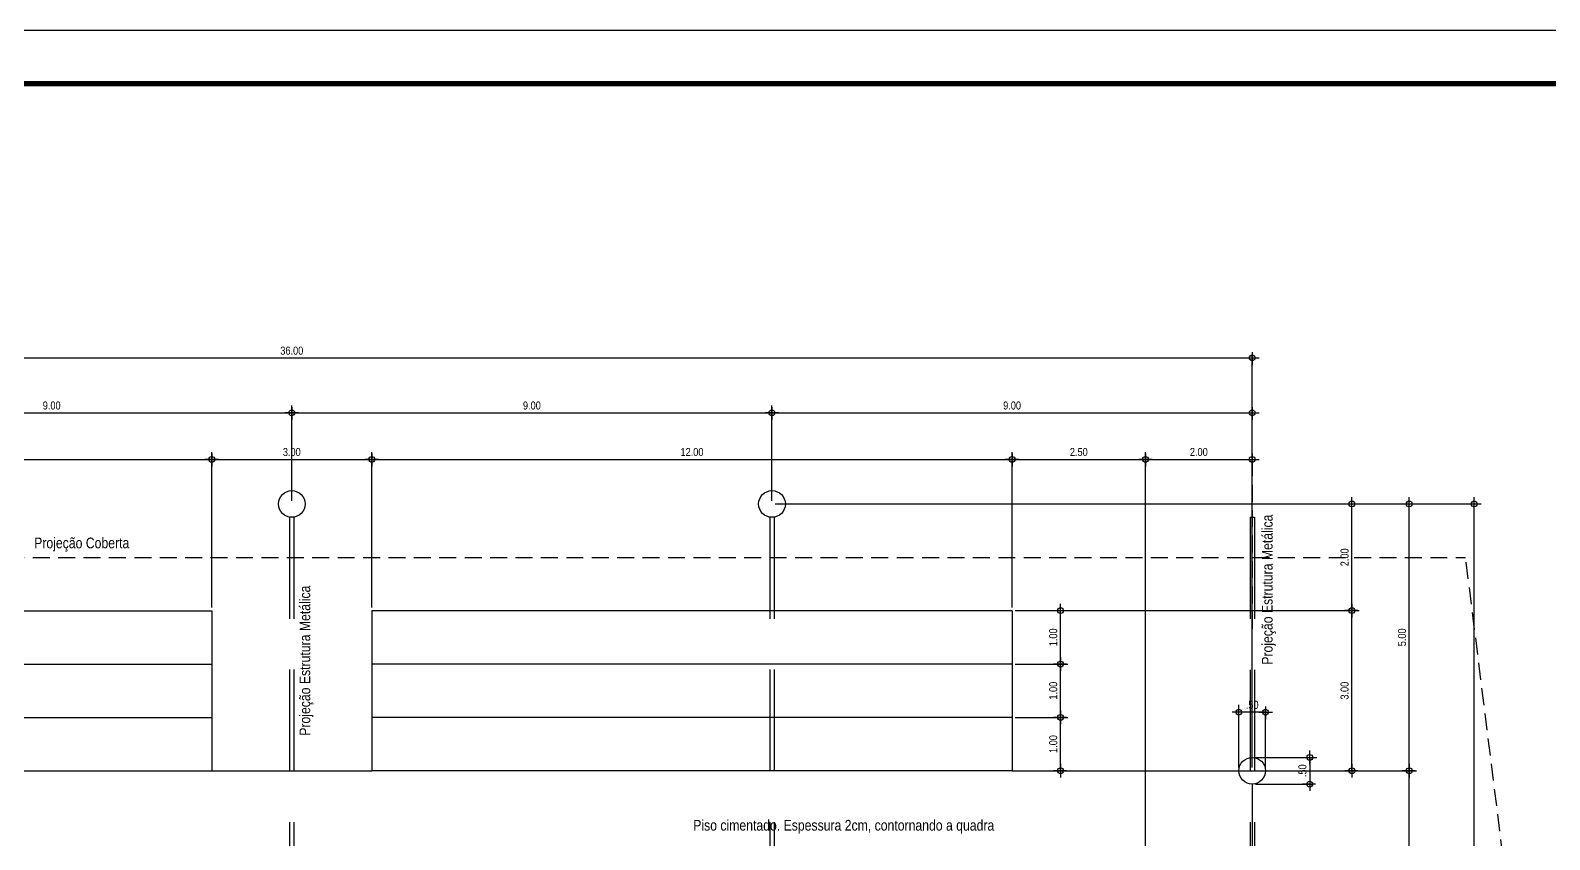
# Model space of a CAD drawing. Extents: x -56 to 214, y 236 to 291.
# Drawn here: x -28.3 to 0.17, y 275.44 to 290.61 of the extents above; entities that cross this region are included whole.
import ezdxf

# ---------------------------------------------------------------- set-up
doc = ezdxf.new("R2010")
doc.units = 0
doc.linetypes.add('DASHED2', pattern=[9.525, 6.35, -3.175])
doc.layers.get('Defpoints').update_dxf_attribs({"linetype": 'CONTINUOUS'})
for name, color, linetype in [('ARQUIBANCADA', 3, 'CONTINUOUS'), ('BASQUETE', 1, 'CONTINUOUS'), ('CORTE', 7, 'CONTINUOUS'), ('COTAS', 7, 'CONTINUOUS'), ('PAREDES', 6, 'CONTINUOUS'), ('PROJ_COB', 8, 'DASHED2')]:
    doc.layers.add(name, color=color, linetype=linetype)
doc.styles.add('COTAS', font='ARIALN.TTF', dxfattribs={"height": 0.15})
doc.dimstyles.new('ESCALA75', dxfattribs={"dimtxt": 0.15, "dimasz": 0.003, "dimexe": 0.06, "dimexo": 0.06, "dimgap": 0.06, "dimtad": 1, "dimzin": 4, "dimdsep": 46, "dimtxsty": 'COTAS', "dimblk": 'PONTO', "dimcen": 0.06, "dimdle": 0.06, "dimclrd": 256, "dimclre": 8, "dimclrt": 256, "dimadec": 0, "dimazin": 1, "dimtfac": 1, "dimtix": 1, "dimtmove": 0, "dimatfit": 3, "dimldrblk": 'OPEN90', "dimfxl": 1, "dimtolj": 1, "dimtzin": 0, "dimlwd": -1, "dimarcsym": 0})

# ---------------------------------------------------------------- blocks, each defined once
blk = doc.blocks.new('PONTO')
at = {"layer": 'COTAS'}
for p, q in [((-42.5, 0), (42.5, 0)), ((0, 36), (0, -44.6))]:
    blk.add_line(p, q, dxfattribs=at)
blk.add_circle((0, 0), 18.1, dxfattribs=at)
blk = doc.blocks.new('*D6')
at = {"layer": 'COTAS', "color": 8, "lineweight": -2}
for p, q in [((-36.903, 279.789), (-36.903, 282.625)), ((-24.903, 279.789), (-24.903, 282.625))]:
    blk.add_line(p, q, dxfattribs=at)
at = {"layer": 'COTAS'}
blk.add_line((-36.9, 282.565), (-24.906, 282.565), dxfattribs=at)
at = {"layer": 'Defpoints', "color": 0}
for p in [(-24.903, 282.565), (-36.903, 279.729), (-24.903, 279.729)]:
    blk.add_point(p, dxfattribs=at)
at = {"layer": 'COTAS', "xscale": 0.003, "yscale": 0.003, "zscale": 0.003, "rotation": 180}
blk.add_blockref('PONTO', (-36.903, 282.565), dxfattribs=at)
at = {"layer": 'COTAS', "xscale": 0.003, "yscale": 0.003, "zscale": 0.003}
blk.add_blockref('PONTO', (-24.903, 282.565), dxfattribs=at)
at = {"layer": 'COTAS', "insert": (-30.903, 282.702), "char_height": 0.15, "attachment_point": 5, "style": 'COTAS'}
blk.add_mtext('\\A1;12.00', dxfattribs=at)
blk = doc.blocks.new('_Open90')
at = {"layer": 'COTAS', "color": 0, "lineweight": -2}
for p, q in [((0, 0), (-1, 0)), ((-0.5, 0.5), (0, 0)), ((0, 0), (-0.5, -0.5))]:
    blk.add_line(p, q, dxfattribs=at)
blk = doc.blocks.new('*D7')
at = {"layer": 'COTAS', "color": 8, "lineweight": -2}
for p, q in [((-24.903, 279.789), (-24.903, 282.625)), ((-21.903, 279.789), (-21.903, 282.625))]:
    blk.add_line(p, q, dxfattribs=at)
at = {"layer": 'COTAS'}
blk.add_line((-24.9, 282.565), (-21.906, 282.565), dxfattribs=at)
at = {"layer": 'Defpoints', "color": 0}
for p in [(-21.903, 282.565), (-24.903, 279.729), (-21.903, 279.729)]:
    blk.add_point(p, dxfattribs=at)
at = {"layer": 'COTAS', "xscale": 0.003, "yscale": 0.003, "zscale": 0.003, "rotation": 180}
blk.add_blockref('PONTO', (-24.903, 282.565), dxfattribs=at)
at = {"layer": 'COTAS', "xscale": 0.003, "yscale": 0.003, "zscale": 0.003}
blk.add_blockref('PONTO', (-21.903, 282.565), dxfattribs=at)
at = {"layer": 'COTAS', "insert": (-23.403, 282.702), "char_height": 0.15, "attachment_point": 5, "style": 'COTAS'}
blk.add_mtext('\\A1;3.00', dxfattribs=at)
blk = doc.blocks.new('*D8')
at = {"layer": 'COTAS', "color": 8, "lineweight": -2}
for p, q in [((-21.903, 279.789), (-21.903, 282.625)), ((-9.903, 279.789), (-9.903, 282.625))]:
    blk.add_line(p, q, dxfattribs=at)
at = {"layer": 'COTAS'}
blk.add_line((-21.9, 282.565), (-9.906, 282.565), dxfattribs=at)
at = {"layer": 'Defpoints', "color": 0}
for p in [(-9.903, 282.565), (-21.903, 279.729), (-9.903, 279.729)]:
    blk.add_point(p, dxfattribs=at)
at = {"layer": 'COTAS', "xscale": 0.003, "yscale": 0.003, "zscale": 0.003, "rotation": 180}
blk.add_blockref('PONTO', (-21.903, 282.565), dxfattribs=at)
at = {"layer": 'COTAS', "xscale": 0.003, "yscale": 0.003, "zscale": 0.003}
blk.add_blockref('PONTO', (-9.903, 282.565), dxfattribs=at)
at = {"layer": 'COTAS', "insert": (-15.903, 282.702), "char_height": 0.15, "attachment_point": 5, "style": 'COTAS'}
blk.add_mtext('\\A1;12.00', dxfattribs=at)
blk = doc.blocks.new('*D9')
at = {"layer": 'COTAS', "color": 8, "lineweight": -2}
for p, q in [((-9.903, 279.789), (-9.903, 282.625)), ((-7.403, 274.759), (-7.403, 282.625))]:
    blk.add_line(p, q, dxfattribs=at)
at = {"layer": 'COTAS'}
blk.add_line((-9.9, 282.565), (-7.406, 282.565), dxfattribs=at)
at = {"layer": 'Defpoints', "color": 0}
for p in [(-7.403, 282.565), (-9.903, 279.729), (-7.403, 274.699)]:
    blk.add_point(p, dxfattribs=at)
at = {"layer": 'COTAS', "xscale": 0.003, "yscale": 0.003, "zscale": 0.003, "rotation": 180}
blk.add_blockref('PONTO', (-9.903, 282.565), dxfattribs=at)
at = {"layer": 'COTAS', "xscale": 0.003, "yscale": 0.003, "zscale": 0.003}
blk.add_blockref('PONTO', (-7.403, 282.565), dxfattribs=at)
at = {"layer": 'COTAS', "insert": (-8.653, 282.702), "char_height": 0.15, "attachment_point": 5, "style": 'COTAS'}
blk.add_mtext('\\A1;2.50', dxfattribs=at)
blk = doc.blocks.new('*D10')
at = {"layer": 'COTAS', "color": 8, "lineweight": -2}
for p, q in [((-7.403, 274.759), (-7.403, 282.625)), ((-5.403, 276.789), (-5.403, 282.625))]:
    blk.add_line(p, q, dxfattribs=at)
at = {"layer": 'COTAS'}
blk.add_line((-7.4, 282.565), (-5.406, 282.565), dxfattribs=at)
at = {"layer": 'Defpoints', "color": 0}
for p in [(-5.403, 282.565), (-5.403, 276.729), (-7.403, 274.699)]:
    blk.add_point(p, dxfattribs=at)
at = {"layer": 'COTAS', "xscale": 0.003, "yscale": 0.003, "zscale": 0.003, "rotation": 180}
blk.add_blockref('PONTO', (-7.403, 282.565), dxfattribs=at)
at = {"layer": 'COTAS', "xscale": 0.003, "yscale": 0.003, "zscale": 0.003}
blk.add_blockref('PONTO', (-5.403, 282.565), dxfattribs=at)
at = {"layer": 'COTAS', "insert": (-6.403, 282.702), "char_height": 0.15, "attachment_point": 5, "style": 'COTAS'}
blk.add_mtext('\\A1;2.00', dxfattribs=at)
blk = doc.blocks.new('*D12')
at = {"layer": 'COTAS', "color": 8, "lineweight": -2}
for p, q in [((-32.403, 281.789), (-32.403, 283.498)), ((-23.403, 281.789), (-23.403, 283.498))]:
    blk.add_line(p, q, dxfattribs=at)
at = {"layer": 'COTAS'}
blk.add_line((-32.4, 283.438), (-23.406, 283.438), dxfattribs=at)
at = {"layer": 'Defpoints', "color": 0}
for p in [(-23.403, 283.438), (-32.403, 281.729), (-23.403, 281.729)]:
    blk.add_point(p, dxfattribs=at)
at = {"layer": 'COTAS', "xscale": 0.003, "yscale": 0.003, "zscale": 0.003, "rotation": 180}
blk.add_blockref('PONTO', (-32.403, 283.438), dxfattribs=at)
at = {"layer": 'COTAS', "xscale": 0.003, "yscale": 0.003, "zscale": 0.003}
blk.add_blockref('PONTO', (-23.403, 283.438), dxfattribs=at)
at = {"layer": 'COTAS', "insert": (-27.903, 283.574), "char_height": 0.15, "attachment_point": 5, "style": 'COTAS'}
blk.add_mtext('\\A1;9.00', dxfattribs=at)
blk = doc.blocks.new('*D13')
at = {"layer": 'COTAS', "color": 8, "lineweight": -2}
for p, q in [((-23.403, 281.789), (-23.403, 283.498)), ((-14.403, 281.789), (-14.403, 283.498))]:
    blk.add_line(p, q, dxfattribs=at)
at = {"layer": 'COTAS'}
blk.add_line((-23.4, 283.438), (-14.406, 283.438), dxfattribs=at)
at = {"layer": 'Defpoints', "color": 0}
for p in [(-14.403, 283.438), (-23.403, 281.729), (-14.403, 281.729)]:
    blk.add_point(p, dxfattribs=at)
at = {"layer": 'COTAS', "xscale": 0.003, "yscale": 0.003, "zscale": 0.003, "rotation": 180}
blk.add_blockref('PONTO', (-23.403, 283.438), dxfattribs=at)
at = {"layer": 'COTAS', "xscale": 0.003, "yscale": 0.003, "zscale": 0.003}
blk.add_blockref('PONTO', (-14.403, 283.438), dxfattribs=at)
at = {"layer": 'COTAS', "insert": (-18.903, 283.574), "char_height": 0.15, "attachment_point": 5, "style": 'COTAS'}
blk.add_mtext('\\A1;9.00', dxfattribs=at)
blk = doc.blocks.new('*D14')
at = {"layer": 'COTAS', "color": 8, "lineweight": -2}
for p, q in [((-14.403, 281.789), (-14.403, 283.498)), ((-5.403, 276.789), (-5.403, 283.498))]:
    blk.add_line(p, q, dxfattribs=at)
at = {"layer": 'COTAS'}
blk.add_line((-14.4, 283.438), (-5.406, 283.438), dxfattribs=at)
at = {"layer": 'Defpoints', "color": 0}
for p in [(-5.403, 283.438), (-14.403, 281.729), (-5.403, 276.729)]:
    blk.add_point(p, dxfattribs=at)
at = {"layer": 'COTAS', "xscale": 0.003, "yscale": 0.003, "zscale": 0.003, "rotation": 180}
blk.add_blockref('PONTO', (-14.403, 283.438), dxfattribs=at)
at = {"layer": 'COTAS', "xscale": 0.003, "yscale": 0.003, "zscale": 0.003}
blk.add_blockref('PONTO', (-5.403, 283.438), dxfattribs=at)
at = {"layer": 'COTAS', "insert": (-9.903, 283.574), "char_height": 0.15, "attachment_point": 5, "style": 'COTAS'}
blk.add_mtext('\\A1;9.00', dxfattribs=at)
blk = doc.blocks.new('*D30')
at = {"layer": 'COTAS', "color": 8, "lineweight": -2}
for p, q in [((-9.843, 279.729), (-3.474, 279.729)), ((-9.843, 276.729), (-3.474, 276.729))]:
    blk.add_line(p, q, dxfattribs=at)
at = {"layer": 'COTAS'}
blk.add_line((-3.534, 276.732), (-3.534, 279.726), dxfattribs=at)
at = {"layer": 'Defpoints', "color": 0}
for p in [(-9.903, 279.729), (-3.534, 279.729), (-9.903, 276.729)]:
    blk.add_point(p, dxfattribs=at)
at = {"layer": 'COTAS', "xscale": 0.003, "yscale": 0.003, "zscale": 0.003}
for p, rotation in [((-3.534, 279.729), 90), ((-3.534, 276.729), 270)]:
    blk.add_blockref('PONTO', p, dxfattribs=dict(at, rotation=rotation))
at = {"layer": 'COTAS', "insert": (-3.671, 278.229), "char_height": 0.15, "attachment_point": 5, "rotation": 90, "style": 'COTAS'}
blk.add_mtext('\\A1;3.00', dxfattribs=at)
blk = doc.blocks.new('*D31')
at = {"layer": 'COTAS', "color": 8, "lineweight": -2}
for p, q in [((-14.343, 281.729), (-3.474, 281.729)), ((-9.843, 279.729), (-3.474, 279.729))]:
    blk.add_line(p, q, dxfattribs=at)
at = {"layer": 'COTAS'}
blk.add_line((-3.534, 279.732), (-3.534, 281.726), dxfattribs=at)
at = {"layer": 'Defpoints', "color": 0}
for p in [(-14.403, 281.729), (-3.534, 281.729), (-9.903, 279.729)]:
    blk.add_point(p, dxfattribs=at)
at = {"layer": 'COTAS', "xscale": 0.003, "yscale": 0.003, "zscale": 0.003}
for p, rotation in [((-3.534, 281.729), 90), ((-3.534, 279.729), 270)]:
    blk.add_blockref('PONTO', p, dxfattribs=dict(at, rotation=rotation))
at = {"layer": 'COTAS', "insert": (-3.671, 280.729), "char_height": 0.15, "attachment_point": 5, "rotation": 90, "style": 'COTAS'}
blk.add_mtext('\\A1;2.00', dxfattribs=at)
blk = doc.blocks.new('*D35')
at = {"layer": 'COTAS', "color": 8, "lineweight": -2}
for p, q in [((-5.343, 276.729), (-2.398, 276.729)), ((-4.843, 267.729), (-2.398, 267.729))]:
    blk.add_line(p, q, dxfattribs=at)
at = {"layer": 'COTAS'}
blk.add_line((-2.458, 267.732), (-2.458, 276.726), dxfattribs=at)
at = {"layer": 'Defpoints', "color": 0}
for p in [(-5.403, 276.729), (-2.458, 276.729), (-4.903, 267.729)]:
    blk.add_point(p, dxfattribs=at)
at = {"layer": 'COTAS', "xscale": 0.003, "yscale": 0.003, "zscale": 0.003}
for p, rotation in [((-2.458, 276.729), 90), ((-2.458, 267.729), 270)]:
    blk.add_blockref('PONTO', p, dxfattribs=dict(at, rotation=rotation))
at = {"layer": 'COTAS', "insert": (-2.595, 272.229), "char_height": 0.15, "attachment_point": 5, "rotation": 90, "style": 'COTAS'}
blk.add_mtext('\\A1;9.00', dxfattribs=at)
blk = doc.blocks.new('*D36')
at = {"layer": 'COTAS', "color": 8, "lineweight": -2}
for p, q in [((-14.343, 281.729), (-2.398, 281.729)), ((-5.343, 276.729), (-2.398, 276.729))]:
    blk.add_line(p, q, dxfattribs=at)
at = {"layer": 'COTAS'}
blk.add_line((-2.458, 276.732), (-2.458, 281.726), dxfattribs=at)
at = {"layer": 'Defpoints', "color": 0}
for p in [(-14.403, 281.729), (-2.458, 281.729), (-5.403, 276.729)]:
    blk.add_point(p, dxfattribs=at)
at = {"layer": 'COTAS', "xscale": 0.003, "yscale": 0.003, "zscale": 0.003}
for p, rotation in [((-2.458, 281.729), 90), ((-2.458, 276.729), 270)]:
    blk.add_blockref('PONTO', p, dxfattribs=dict(at, rotation=rotation))
at = {"layer": 'COTAS', "insert": (-2.595, 279.229), "char_height": 0.15, "attachment_point": 5, "rotation": 90, "style": 'COTAS'}
blk.add_mtext('\\A1;5.00', dxfattribs=at)
blk = doc.blocks.new('*D37')
at = {"layer": 'COTAS', "color": 8, "lineweight": -2}
for p, q in [((-5.653, 276.789), (-5.653, 277.887)), ((-5.153, 276.789), (-5.153, 277.887))]:
    blk.add_line(p, q, dxfattribs=at)
at = {"layer": 'COTAS'}
blk.add_line((-5.156, 277.827), (-5.65, 277.827), dxfattribs=at)
at = {"layer": 'Defpoints', "color": 0}
for p in [(-5.653, 277.827), (-5.653, 276.729), (-5.153, 276.729)]:
    blk.add_point(p, dxfattribs=at)
at = {"layer": 'COTAS', "xscale": 0.003, "yscale": 0.003, "zscale": 0.003, "rotation": 180}
blk.add_blockref('PONTO', (-5.653, 277.827), dxfattribs=at)
at = {"layer": 'COTAS', "xscale": 0.003, "yscale": 0.003, "zscale": 0.003}
blk.add_blockref('PONTO', (-5.153, 277.827), dxfattribs=at)
at = {"layer": 'COTAS', "insert": (-5.403, 277.963), "char_height": 0.15, "attachment_point": 5, "style": 'COTAS'}
blk.add_mtext('\\A1;.50', dxfattribs=at)
blk = doc.blocks.new('*D38')
at = {"layer": 'COTAS', "color": 8, "lineweight": -2}
for p, q in [((-5.343, 276.979), (-4.264, 276.979)), ((-5.343, 276.479), (-4.264, 276.479))]:
    blk.add_line(p, q, dxfattribs=at)
at = {"layer": 'COTAS'}
blk.add_line((-4.324, 276.976), (-4.324, 276.482), dxfattribs=at)
at = {"layer": 'Defpoints', "color": 0}
for p in [(-5.403, 276.979), (-5.403, 276.479), (-4.324, 276.479)]:
    blk.add_point(p, dxfattribs=at)
at = {"layer": 'COTAS', "xscale": 0.003, "yscale": 0.003, "zscale": 0.003}
for p, rotation in [((-4.324, 276.979), 90), ((-4.324, 276.479), 270)]:
    blk.add_blockref('PONTO', p, dxfattribs=dict(at, rotation=rotation))
at = {"layer": 'COTAS', "insert": (-4.461, 276.729), "char_height": 0.15, "attachment_point": 5, "rotation": 90, "style": 'COTAS'}
blk.add_mtext('\\A1;.50', dxfattribs=at)
blk = doc.blocks.new('*D52')
at = {"layer": 'COTAS', "color": 8, "lineweight": -2}
for p, q in [((-14.343, 281.729), (-1.183, 281.729)), ((-14.343, 247.729), (-1.183, 247.729))]:
    blk.add_line(p, q, dxfattribs=at)
at = {"layer": 'COTAS'}
blk.add_line((-1.243, 247.732), (-1.243, 281.726), dxfattribs=at)
at = {"layer": 'Defpoints', "color": 0}
for p in [(-14.403, 281.729), (-1.243, 281.729), (-14.403, 247.729)]:
    blk.add_point(p, dxfattribs=at)
at = {"layer": 'COTAS', "xscale": 0.003, "yscale": 0.003, "zscale": 0.003}
for p, rotation in [((-1.243, 281.729), 90), ((-1.243, 247.729), 270)]:
    blk.add_blockref('PONTO', p, dxfattribs=dict(at, rotation=rotation))
at = {"layer": 'COTAS', "insert": (-1.38, 264.729), "char_height": 0.15, "attachment_point": 5, "rotation": 90, "style": 'COTAS'}
blk.add_mtext('\\A1;34.00', dxfattribs=at)
blk = doc.blocks.new('*D53')
at = {"layer": 'COTAS', "color": 8, "lineweight": -2}
for p, q in [((-41.403, 276.789), (-41.403, 284.526)), ((-5.403, 276.789), (-5.403, 284.526))]:
    blk.add_line(p, q, dxfattribs=at)
at = {"layer": 'COTAS'}
blk.add_line((-41.4, 284.466), (-5.406, 284.466), dxfattribs=at)
at = {"layer": 'Defpoints', "color": 0}
for p in [(-5.403, 284.466), (-41.403, 276.729), (-5.403, 276.729)]:
    blk.add_point(p, dxfattribs=at)
at = {"layer": 'COTAS', "xscale": 0.003, "yscale": 0.003, "zscale": 0.003, "rotation": 180}
blk.add_blockref('PONTO', (-41.403, 284.466), dxfattribs=at)
at = {"layer": 'COTAS', "xscale": 0.003, "yscale": 0.003, "zscale": 0.003}
blk.add_blockref('PONTO', (-5.403, 284.466), dxfattribs=at)
at = {"layer": 'COTAS', "insert": (-23.403, 284.602), "char_height": 0.15, "attachment_point": 5, "style": 'COTAS'}
blk.add_mtext('\\A1;36.00', dxfattribs=at)
blk = doc.blocks.new('*D55')
at = {"layer": 'COTAS', "color": 8, "lineweight": -2}
for p, q in [((-9.843, 277.729), (-8.934, 277.729)), ((-9.843, 276.729), (-8.934, 276.729))]:
    blk.add_line(p, q, dxfattribs=at)
at = {"layer": 'COTAS'}
blk.add_line((-8.994, 276.732), (-8.994, 277.726), dxfattribs=at)
at = {"layer": 'Defpoints', "color": 0}
for p in [(-9.903, 277.729), (-8.994, 277.729), (-9.903, 276.729)]:
    blk.add_point(p, dxfattribs=at)
at = {"layer": 'COTAS', "xscale": 0.003, "yscale": 0.003, "zscale": 0.003}
for p, rotation in [((-8.994, 277.729), 90), ((-8.994, 276.729), 270)]:
    blk.add_blockref('PONTO', p, dxfattribs=dict(at, rotation=rotation))
at = {"layer": 'COTAS', "insert": (-9.131, 277.229), "char_height": 0.15, "attachment_point": 5, "rotation": 90, "style": 'COTAS'}
blk.add_mtext('\\A1;1.00', dxfattribs=at)
blk = doc.blocks.new('*D56')
at = {"layer": 'COTAS', "color": 8, "lineweight": -2}
for p, q in [((-9.843, 278.729), (-8.934, 278.729)), ((-9.843, 277.729), (-8.934, 277.729))]:
    blk.add_line(p, q, dxfattribs=at)
at = {"layer": 'COTAS'}
blk.add_line((-8.994, 277.732), (-8.994, 278.726), dxfattribs=at)
at = {"layer": 'Defpoints', "color": 0}
for p in [(-9.903, 278.729), (-8.994, 278.729), (-9.903, 277.729)]:
    blk.add_point(p, dxfattribs=at)
at = {"layer": 'COTAS', "xscale": 0.003, "yscale": 0.003, "zscale": 0.003}
for p, rotation in [((-8.994, 278.729), 90), ((-8.994, 277.729), 270)]:
    blk.add_blockref('PONTO', p, dxfattribs=dict(at, rotation=rotation))
at = {"layer": 'COTAS', "insert": (-9.131, 278.229), "char_height": 0.15, "attachment_point": 5, "rotation": 90, "style": 'COTAS'}
blk.add_mtext('\\A1;1.00', dxfattribs=at)
blk = doc.blocks.new('*D57')
at = {"layer": 'COTAS', "color": 8, "lineweight": -2}
for p, q in [((-9.843, 279.729), (-8.934, 279.729)), ((-9.843, 278.729), (-8.934, 278.729))]:
    blk.add_line(p, q, dxfattribs=at)
at = {"layer": 'COTAS'}
blk.add_line((-8.994, 278.732), (-8.994, 279.726), dxfattribs=at)
at = {"layer": 'Defpoints', "color": 0}
for p in [(-9.903, 279.729), (-8.994, 279.729), (-9.903, 278.729)]:
    blk.add_point(p, dxfattribs=at)
at = {"layer": 'COTAS', "xscale": 0.003, "yscale": 0.003, "zscale": 0.003}
for p, rotation in [((-8.994, 279.729), 90), ((-8.994, 278.729), 270)]:
    blk.add_blockref('PONTO', p, dxfattribs=dict(at, rotation=rotation))
at = {"layer": 'COTAS', "insert": (-9.131, 279.229), "char_height": 0.15, "attachment_point": 5, "rotation": 90, "style": 'COTAS'}
blk.add_mtext('\\A1;1.00', dxfattribs=at)

msp = doc.modelspace()

# ---------------------------------------------------------------- linework, layer by layer
at = {"layer": 'ARQUIBANCADA', "linetype": 'Continuous'}
for p, q in [((-36.9029, 279.7286), (-24.9029, 279.7286)), ((-24.9029, 279.7286), (-24.9029, 276.7286)), ((-9.9029, 279.7286), (-21.9029, 279.7286)), ((-21.9029, 279.7286), (-21.9029, 276.7286)), ((-9.9029, 279.7286), (-9.9029, 276.7286)), ((-36.9029, 278.7286), (-24.9029, 278.7286)), ((-9.9029, 278.7286), (-21.9029, 278.7286)), ((-36.9029, 277.7286), (-24.9029, 277.7286)), ((-9.9029, 277.7286), (-21.9029, 277.7286)), ((-36.9029, 276.7286), (-24.9029, 276.7286)), ((-9.9029, 276.7286), (-21.9029, 276.7286))]:
    msp.add_line(p, q, dxfattribs=at)
at = {"layer": 'BASQUETE', "linetype": 'Continuous'}
for p, q in [((-24.9029, 276.7286), (-21.9029, 276.7286)), ((-9.9029, 276.7286), (-5.6529, 276.7286)), ((-5.4029, 276.4786), (-5.4029, 267.7286))]:
    msp.add_line(p, q, dxfattribs=at)
at = {"layer": 'CORTE'}
msp.add_lwpolyline([(-53.0239, 235.8593), (28.5761, 235.8593), (28.5761, 290.6058), (-53.0239, 290.6058)], close=True, dxfattribs=at)
at = {"layer": 'CORTE', "const_width": 0.1}
msp.add_lwpolyline([(-52.0239, 236.8593), (27.5761, 236.8593), (27.5761, 289.6058), (-52.0239, 289.6058)], close=True, dxfattribs=at)
at = {"layer": 'COTAS', "linetype": 'DASHED2', "ltscale": 0.05}
msp.add_line((-5.4029, 282.5651), (-5.4029, 279.276), dxfattribs=at)
at = {"layer": 'PAREDES', "linetype": 'Continuous'}
for centre in [(-23.4029, 281.7286), (-14.4029, 281.7286), (-5.4029, 276.7286)]:
    msp.add_circle(centre, 0.25, dxfattribs=at)
at = {"layer": 'PROJ_COB', "ltscale": 0.3}
for p, q in [((-23.4429, 281.4818), (-23.4429, 247.7286)), ((-23.3629, 281.4818), (-23.3629, 247.7286)), ((-14.4429, 281.4818), (-14.4429, 247.7286)), ((-14.3629, 281.4818), (-14.3629, 247.7286)), ((-5.4429, 281.4786), (-5.4429, 247.9786)), ((-5.4429, 281.4786), (-5.3629, 281.4786)), ((-5.3629, 281.4786), (-5.3629, 247.9786))]:
    msp.add_line(p, q, dxfattribs=at)
at = {"layer": 'PROJ_COB', "color": 8, "ltscale": 0.05}
for p in [(-45.4029, 280.7286), (0.5971, 264.7286)]:
    msp.add_line(p, (-1.4029, 280.7286), dxfattribs=at)

# ---------------------------------------------------------------- texts
at = {"layer": 'COTAS', "style": 'COTAS'}
for p in [(-5.0206, 278.7157), (-23.058, 277.3842)]:
    msp.add_text('Projeção Estrutura Metálica', height=0.2, rotation=90, dxfattribs=at).set_placement(p)
for s, p in [('Projeção Coberta', (-28.2313, 280.8984)), ('Piso cimentado. Espessura 2cm, contornando a quadra', (-15.8795, 275.6066))]:
    msp.add_text(s, height=0.2, dxfattribs=at).set_placement(p)

# ---------------------------------------------------------------- dimensions: what is measured, and where the dimension line sits
at = {"layer": 'COTAS'}
for base, p1, p2, picture, middle in [((-5.4029, 284.4657), (-41.4029, 276.7286), (-5.4029, 276.7286), '*D53', (-23.4029, 284.6023)), ((-5.6529, 277.8266), (-5.1529, 276.7286), (-5.6529, 276.7286), '*D37', (-5.4029, 277.9631))]:
    dim = msp.add_linear_dim(base=base, p1=p1, p2=p2, dimstyle='ESCALA75', dxfattribs=at)
    dim.commit()
    dim.dimension.update_dxf_attribs({"geometry": picture, "text_midpoint": middle})
for base, p1, p2, picture, middle in [((-23.4029, 283.4378), (-32.4029, 281.7286), (-23.4029, 281.7286), '*D12', (-27.9029, 283.5744)), ((-14.4029, 283.4378), (-23.4029, 281.7286), (-14.4029, 281.7286), '*D13', (-18.9029, 283.5744)), ((-5.4029, 283.4378), (-14.4029, 281.7286), (-5.4029, 276.7286), '*D14', (-9.9029, 283.5744)), ((-24.9029, 282.5651), (-36.9029, 279.7286), (-24.9029, 279.7286), '*D6', (-30.9029, 282.7017)), ((-21.9029, 282.5651), (-24.9029, 279.7286), (-21.9029, 279.7286), '*D7', (-23.4029, 282.7017)), ((-9.9029, 282.5651), (-21.9029, 279.7286), (-9.9029, 279.7286), '*D8', (-15.9029, 282.7017)), ((-7.4029, 282.5651), (-9.9029, 279.7286), (-7.4029, 274.6986), '*D9', (-8.6529, 282.7017)), ((-5.4029, 282.5651), (-7.4029, 274.6986), (-5.4029, 276.7286), '*D10', (-6.4029, 282.7017))]:
    dim = msp.add_linear_dim(base=base, p1=p1, p2=p2, dimstyle='ESCALA75', override={"dimtmove": 1}, dxfattribs=at)
    dim.commit()
    dim.dimension.update_dxf_attribs({"geometry": picture, "text_midpoint": middle})
for base, p1, p2, picture, middle in [((-3.5344, 281.7286), (-9.9029, 279.7286), (-14.4029, 281.7286), '*D31', (-3.6709, 280.7286)), ((-2.4582, 281.7286), (-5.4029, 276.7286), (-14.4029, 281.7286), '*D36', (-2.5948, 279.2286)), ((-3.5344, 279.7286), (-9.9029, 276.7286), (-9.9029, 279.7286), '*D30', (-3.6709, 278.2286)), ((-8.9941, 279.7286), (-9.9029, 278.7286), (-9.9029, 279.7286), '*D57', (-9.1307, 279.2286)), ((-8.9941, 278.7286), (-9.9029, 277.7286), (-9.9029, 278.7286), '*D56', (-9.1307, 278.2286)), ((-2.4582, 276.7286), (-4.9029, 267.7286), (-5.4029, 276.7286), '*D35', (-2.5948, 272.2286))]:
    dim = msp.add_linear_dim(base=base, p1=p1, p2=p2, angle=90, dimstyle='ESCALA75', override={"dimtmove": 1}, dxfattribs=at)
    dim.commit()
    dim.dimension.update_dxf_attribs({"geometry": picture, "text_midpoint": middle})
for base, p1, p2, picture, middle in [((-1.243, 281.7286), (-14.4029, 247.7286), (-14.4029, 281.7286), '*D52', (-1.3796, 264.7286)), ((-8.9941, 277.7286), (-9.9029, 276.7286), (-9.9029, 277.7286), '*D55', (-9.1307, 277.2286)), ((-4.3243, 276.4786), (-5.4029, 276.9786), (-5.4029, 276.4786), '*D38', (-4.4609, 276.7286))]:
    dim = msp.add_linear_dim(base=base, p1=p1, p2=p2, angle=90, dimstyle='ESCALA75', dxfattribs=at)
    dim.commit()
    dim.dimension.update_dxf_attribs({"geometry": picture, "text_midpoint": middle})

doc.saveas('drawing.dxf')
